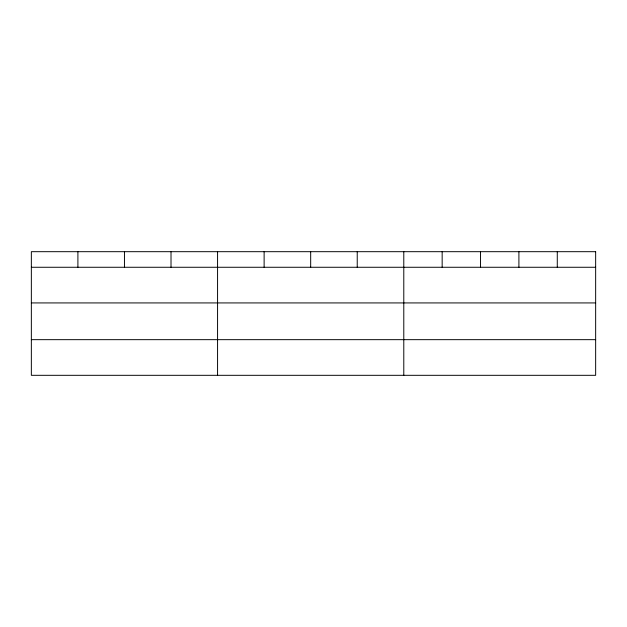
<?xml version="1.0" encoding="UTF-8"?>
<svg xmlns="http://www.w3.org/2000/svg" width="627" height="627" viewBox="0 0 627 627"><rect width="100%" height="100%" fill="white"/><g stroke="black" fill="none" stroke-linecap="round" stroke-linejoin="round"><path stroke-width="0.94" d="M31.35 267.267L595.65 267.267M31.35 302.927L595.65 302.927M31.35 339.662L595.65 339.662M557.278 251.686L557.278 267.267M518.905 251.686L518.905 267.267M480.533 251.686L480.533 267.267M442.16 251.686L442.16 267.267M403.788 251.686L403.788 375.314M357.233 251.686L357.233 267.267M310.678 251.686L310.678 267.267M264.124 251.686L264.124 267.267M217.569 251.686L217.569 375.314M171.014 251.686L171.014 267.267M124.46 251.686L124.46 267.267M77.905 251.686L77.905 267.267M595.65 251.686L31.35 251.686L31.35 375.314L595.65 375.314L595.65 251.686"/></g></svg>
